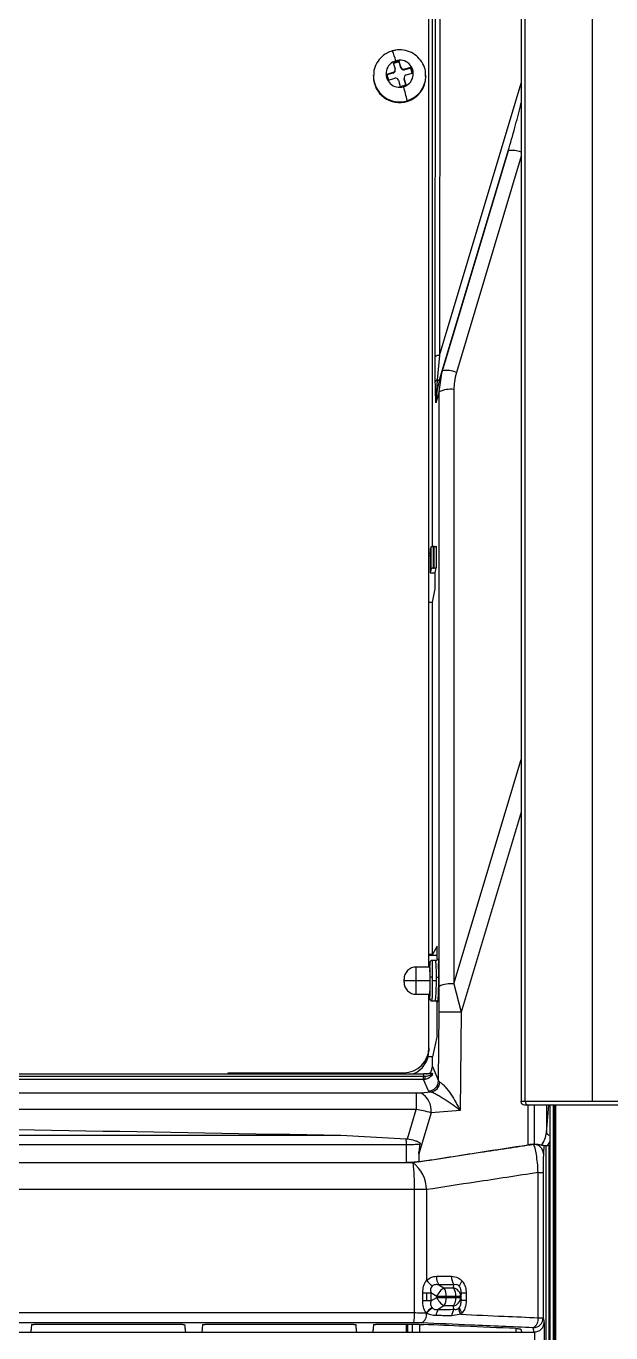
# Model space of a CAD drawing. Header units: millimetres. Extents: x 126 to 938, y 244 to 707.
# Drawn here: x 833.73 to 837.41, y 274.06 to 282.29 of the extents above; entities that cross this region are included whole.
import ezdxf

# ---------------------------------------------------------------- set-up
doc = ezdxf.new("R2010")
doc.units = ezdxf.units.MM

msp = doc.modelspace()

# ---------------------------------------------------------------- linework, layer by layer
at = {"color": 7, "linetype": 'Continuous', "lineweight": 25}
for p, q in [((836.8484, 284.8433), (836.8484, 275.5215)), ((836.8739, 275.5215), (836.8739, 284.8433)), ((837.2977, 275.5215), (837.2977, 284.8433)), ((836.3071, 280.2083), (836.3101, 284.6029)), ((836.3375, 284.6117), (836.3345, 280.217)), ((836.2894, 279.0136), (836.2894, 284.3927)), ((836.2674, 276.3661), (836.2674, 284.2866)), ((836.0413, 281.9972), (836.0023, 281.9859)), ((836.0413, 281.9928), (836.0413, 281.9972)), ((836.0792, 282.0695), (836.0427, 282.0589)), ((836.0427, 282.0589), (836.0542, 282.0205)), ((836.0792, 282.0651), (836.0439, 282.0548)), ((836.0549, 282.0108), (836.0549, 282.0152)), ((836.0907, 282.0311), (836.0792, 282.0695)), ((836.0792, 282.0651), (836.0792, 282.0695)), ((836.0907, 282.0267), (836.0792, 282.0651)), ((836.0907, 282.0267), (836.0907, 282.0311)), ((836.1533, 282.0298), (836.1144, 282.0184)), ((836.1533, 282.0253), (836.1144, 282.014)), ((836.1144, 282.014), (836.1144, 282.0184)), ((836.1641, 281.9938), (836.1533, 282.0298)), ((836.1533, 282.0253), (836.1533, 282.0298)), ((836.1629, 281.9934), (836.1533, 282.0253)), ((835.9181, 281.9761), (835.9182, 281.9804)), ((835.9181, 281.9761), (835.9181, 281.9711)), ((836.0023, 281.9859), (836.0131, 281.9499)), ((836.0413, 281.9928), (836.0035, 281.9818)), ((836.0131, 281.9499), (836.0521, 281.9612)), ((836.0757, 281.9485), (836.0872, 281.9101)), ((836.0872, 281.9101), (836.1238, 281.9208)), ((836.1115, 281.9644), (836.1115, 281.96)), ((836.1238, 281.9208), (836.1123, 281.9591)), ((836.1123, 281.9547), (836.1123, 281.9591)), ((836.1225, 281.9204), (836.1123, 281.9547)), ((836.1252, 281.9824), (836.1641, 281.9938)), ((836.2483, 281.9711), (836.2483, 281.9761)), ((836.2483, 281.9761), (836.2483, 281.9719)), ((836.3345, 280.217), (836.8484, 281.9305)), ((836.1299, 281.8202), (836.1299, 281.8151)), ((836.7673, 281.5044), (836.3322, 280.0539)), ((836.3521, 280.1197), (836.7673, 281.5044)), ((836.8484, 281.4699), (836.4404, 280.1093)), ((836.3345, 280.217), (836.319, 280.0632)), ((836.3322, 280.0539), (836.3521, 280.1197)), ((836.3326, 279.9871), (836.3521, 280.1197)), ((836.319, 280.0632), (836.3115, 279.9171)), ((836.3326, 279.9871), (836.3115, 279.9171)), ((836.3326, 276.2446), (836.3326, 279.9871)), ((836.4247, 280.0023), (836.4247, 276.2597)), ((836.2762, 278.9694), (836.2674, 278.9694)), ((836.2674, 278.9576), (836.2762, 278.9576)), ((836.2674, 278.9575), (836.2762, 278.9575)), ((836.2822, 279.0123), (836.2762, 278.9983)), ((836.2762, 278.9983), (836.2762, 278.8482)), ((836.2822, 278.8741), (836.2822, 279.0123)), ((836.2949, 279.0138), (836.2949, 278.8768)), ((836.3013, 279.0138), (836.2949, 279.0138)), ((836.3013, 278.8768), (836.3013, 279.0138)), ((836.314, 279.0152), (836.314, 278.8795)), ((836.2822, 278.8741), (836.2762, 278.8482)), ((836.2949, 278.8768), (836.3013, 278.8768)), ((836.3067, 278.8482), (836.314, 278.8795)), ((836.2762, 278.8482), (836.3067, 278.8482)), ((836.3067, 278.7481), (836.3067, 278.8482)), ((836.2894, 278.6626), (836.3067, 278.7481)), ((836.2674, 278.6626), (836.2894, 278.6626)), ((836.2894, 276.4459), (836.2894, 278.6626)), ((836.4247, 276.2597), (836.8484, 277.6727)), ((836.8484, 277.3413), (836.4708, 276.0819)), ((836.3206, 276.498), (836.2894, 276.4459)), ((836.3206, 276.418), (836.3206, 276.498)), ((836.2894, 276.4459), (836.2674, 276.4459)), ((836.2674, 276.4407), (836.3206, 276.4407)), ((836.2674, 276.4406), (836.3206, 276.4406)), ((836.3154, 276.4074), (836.2861, 276.4074)), ((836.3206, 276.418), (836.3218, 276.417)), ((836.2753, 276.3661), (836.1873, 276.3661)), ((836.1873, 276.2804), (836.1873, 276.3661)), ((836.2736, 276.3648), (836.2736, 276.3929)), ((836.1111, 276.2804), (836.1111, 276.2899)), ((836.1111, 276.2804), (836.1873, 276.2804)), ((836.1111, 276.2708), (836.1111, 276.2804)), ((836.1873, 276.2804), (836.2751, 276.2804)), ((836.1873, 276.1947), (836.1873, 276.2804)), ((836.2883, 276.3024), (836.2883, 276.2804)), ((836.2883, 276.2804), (836.3151, 276.2804)), ((836.3151, 276.2804), (836.3152, 276.3024)), ((836.4247, 276.2597), (836.4708, 276.0819)), ((836.1873, 276.1947), (836.2736, 276.1947)), ((836.2674, 275.8569), (836.2674, 276.1947)), ((836.2736, 276.1678), (836.2736, 276.196)), ((836.2862, 276.1534), (836.3153, 276.1534)), ((836.2863, 276.1553), (836.2867, 276.1541)), ((836.3097, 276.1541), (836.3095, 276.1538)), ((836.3206, 275.935), (836.3206, 276.1428)), ((836.3281, 275.6489), (836.332, 276.0827)), ((836.4708, 276.0819), (836.4653, 275.462)), ((836.3206, 275.935), (836.2894, 275.8009)), ((836.2674, 275.8569), (836.2674, 275.8392)), ((836.2894, 275.8009), (836.2625, 275.8009)), ((836.2894, 275.7402), (836.2894, 275.8009)), ((827.4231, 275.6948), (836.2344, 275.6948)), ((836.2344, 275.6763), (827.4231, 275.6763)), ((835.0037, 275.7005), (836.1086, 275.7005)), ((835.0037, 275.6948), (835.0037, 275.7005)), ((836.1086, 275.6948), (836.1086, 275.7005)), ((836.2344, 275.6948), (836.2344, 275.6763)), ((836.2411, 275.6766), (836.2344, 275.6763)), ((836.2344, 275.658), (836.2344, 275.6763)), ((836.2894, 275.7402), (836.3281, 275.6489)), ((836.2344, 275.658), (827.4231, 275.658)), ((836.2647, 275.5864), (836.2344, 275.658)), ((836.3281, 275.6489), (836.3364, 275.642)), ((827.3871, 275.5742), (836.188, 275.5742)), ((836.188, 275.5742), (836.188, 275.4702)), ((836.2166, 275.5752), (836.2788, 275.5795)), ((836.8484, 275.5215), (836.8739, 275.5215)), ((836.8739, 275.5215), (837.2977, 275.5215)), ((837.2977, 275.5215), (837.5104, 275.5215)), ((836.188, 275.4702), (827.2327, 275.4702)), ((836.1323, 275.2844), (836.188, 275.4702)), ((836.281, 275.4491), (836.2036, 275.191)), ((836.4653, 275.462), (836.281, 275.4491)), ((836.8992, 275.4961), (836.8697, 275.4961)), ((836.8931, 275.2474), (836.8931, 275.4961)), ((837.4978, 275.4961), (836.8992, 275.4961)), ((836.9317, 275.4961), (836.9317, 275.2499)), ((837.0076, 275.3253), (837.0231, 275.4961)), ((837.0076, 275.4961), (837.0076, 275.3253)), ((837.0285, 275.4961), (837.0285, 257.0665)), ((837.0287, 275.4961), (837.0287, 257.0665)), ((837.032, 257.0665), (837.032, 275.4961)), ((837.051, 275.4961), (837.051, 257.0665)), ((837.0561, 275.4961), (837.0561, 257.0665)), ((837.0561, 275.4961), (837.0561, 257.0665)), ((837.0669, 257.0665), (837.0669, 275.4961)), ((835.7128, 275.3071), (836.1249, 275.2855)), ((836.1249, 275.2855), (836.1323, 275.2844)), ((837.0285, 275.2687), (837.0121, 275.2408)), ((836.1258, 275.1348), (836.1258, 275.2464)), ((836.2036, 275.191), (836.2036, 275.1405)), ((837.0034, 275.2406), (837.0034, 269.534)), ((837.0285, 275.2419), (837.0121, 275.2408)), ((837.0258, 257.0665), (837.0258, 275.2418)), ((828.8508, 275.1347), (836.1258, 275.1347)), ((836.9557, 274.1584), (836.9557, 275.0719)), ((836.9557, 275.0719), (836.9875, 275.0719)), ((836.9875, 275.0719), (836.9875, 274.1584)), ((836.1763, 274.1904), (836.1763, 274.9648)), ((836.2528, 274.9648), (836.1763, 274.9648)), ((836.2528, 274.9648), (836.2528, 274.3942)), ((836.3151, 274.4191), (836.4103, 274.4191)), ((836.3296, 274.3659), (836.3626, 274.3457)), ((836.4248, 274.3659), (836.3296, 274.3659)), ((836.4229, 274.3457), (836.4248, 274.3659)), ((836.2286, 274.2644), (836.2286, 274.3144)), ((836.2286, 274.3144), (836.2517, 274.3144)), ((836.2517, 274.2644), (836.2286, 274.2644)), ((836.2517, 274.3144), (836.2517, 274.2644)), ((836.2517, 274.3144), (836.2806, 274.3144)), ((836.2806, 274.2644), (836.2517, 274.2644)), ((836.3165, 274.2924), (836.2806, 274.3144)), ((836.2806, 274.3144), (836.2806, 274.2644)), ((836.2806, 274.2644), (836.3165, 274.2863)), ((836.3771, 274.2924), (836.3165, 274.2924)), ((836.3165, 274.2863), (836.3165, 274.2924)), ((836.3165, 274.2863), (836.3771, 274.2863)), ((836.3626, 274.3457), (836.4229, 274.3457)), ((836.3771, 274.2924), (836.3771, 274.2863)), ((836.4373, 274.2924), (836.3771, 274.2924)), ((836.3771, 274.2863), (836.4373, 274.2863)), ((836.4373, 274.2863), (836.4373, 274.2924)), ((836.469, 274.2924), (836.4373, 274.2924)), ((836.4373, 274.2863), (836.469, 274.2863)), ((836.4709, 274.3126), (836.469, 274.2924)), ((836.469, 274.2924), (836.469, 274.2863)), ((836.469, 274.2863), (836.4709, 274.2662)), ((836.4709, 274.2662), (836.4709, 274.3126)), ((836.5026, 274.3126), (836.4709, 274.3126)), ((836.5026, 274.2662), (836.4709, 274.2662)), ((836.5026, 274.3126), (836.5026, 274.2662)), ((836.3626, 274.2331), (836.326, 274.2107)), ((836.4229, 274.2331), (836.3626, 274.2331)), ((836.425, 274.2114), (836.4229, 274.2331)), ((834.7162, 274.1167), (833.7773, 274.1167)), ((835.7943, 274.1167), (834.855, 274.1167)), ((836.2062, 274.1167), (835.932, 274.1167)), ((836.1251, 274.1167), (836.1251, 274.0683)), ((836.1319, 274.1167), (836.1319, 274.0683)), ((836.1648, 274.0683), (836.1648, 274.1167)), ((836.2088, 274.1166), (836.2088, 274.0683)), ((836.4677, 274.1799), (836.4115, 274.1702)), ((836.9557, 274.1584), (836.9875, 274.1584)), ((836.9939, 274.1265), (836.9939, 273.8898)), ((833.6543, 274.0683), (833.7593, 274.0683)), ((833.7593, 274.0683), (834.7329, 274.0683)), ((834.7329, 274.0683), (834.8369, 274.0683)), ((834.8369, 274.0683), (835.8109, 274.0683)), ((835.8109, 274.0683), (835.9137, 274.0683)), ((835.9137, 274.0683), (836.851, 274.0683)), ((836.8181, 274.0683), (836.8181, 274.0903)), ((836.851, 274.0683), (836.9298, 274.0683)), ((836.9353, 273.8898), (836.9353, 274.0686))]:
    msp.add_line(p, q, dxfattribs=at)
at = {"color": 7, "linetype": 'Continuous', "lineweight": 25, "flags": 128}
for points in [[(836.1123, 281.9547), (836.1116, 281.9583), (836.1115, 281.96)], [(828.8508, 275.3071), (831.1395, 275.3071), (833.4273, 275.3071), (835.7128, 275.3071)], [(836.1258, 275.2464), (833.7028, 275.2463), (831.2771, 275.2463), (828.8508, 275.2463)], [(828.8508, 275.1349), (830.901, 275.1349), (832.9503, 275.1349), (834.5595, 275.1349), (836.1675, 275.135)], [(836.1763, 274.9648), (833.7365, 274.9648), (831.2944, 274.9647), (828.8508, 274.9647)], [(828.8508, 274.1904), (831.2942, 274.1904), (833.7367, 274.1904), (836.1763, 274.1904)], [(836.1722, 274.1271), (833.734, 274.1271), (831.2931, 274.1271), (828.8508, 274.1271)], [(836.9298, 274.0683), (836.9268, 274.0833), (836.9244, 274.0951)]]:
    msp.add_lwpolyline(points, dxfattribs=at)
at = {"color": 7, "linetype": 'Continuous', "lineweight": 25}
for centre, radius, start, end in [((835.7892, 282.0106), 0.2764, 12.70037, 26.35841), ((836.0824, 281.9896), 0.0852, 106.07769, 287.26145), ((836.0362, 282.0152), 0.0187, 285.71504, 16.39253), ((836.0362, 282.0109), 0.0188, 285.83116, 359.7579), ((836.0841, 281.9901), 0.0852, 286.07787, 107.26126), ((836.1089, 282.0367), 0.0191, 197.07841, 286.50192), ((836.1089, 282.0323), 0.0191, 197.07841, 286.50192), ((836.0826, 281.9777), 0.1645, 180.53319, 286.73975), ((836.0826, 281.9726), 0.1645, 180.53319, 286.73975), ((836.0575, 281.9429), 0.0191, 17.07841, 106.50192), ((836.1302, 281.9644), 0.0187, 105.71504, 196.39253), ((836.0854, 281.9769), 0.1629, 285.85347, 358.23513), ((836.0854, 281.9718), 0.1629, 285.84913, 359.73958), ((835.4728, 281.7008), 0.6679, 10.30105, 18.09883), ((836.7946, 281.3729), 0.1343, 66.39522, 101.73015), ((836.3332, 280.1738), 0.0432, 88.28958, 127.1464), ((836.3803, 279.98), 0.1425, 65.05435, 101.41201), ((836.3313, 280.0428), 0.0239, 121.03427, 168.23516), ((836.3135, 280.0414), 0.0226, 33.722, 75.85597), ((836.4039, 279.8414), 0.1622, 82.6389, 116.07517), ((836.1873, 276.2899), 0.0762, 89.99852, 180.00148), ((836.1873, 276.2708), 0.0762, 179.99852, 270.00148), ((836.2853, 276.2818), 0.0209, 81.72243, 117.64686), ((836.3181, 276.3246), 0.0223, 262.62374, 296.10874), ((836.4039, 276.0989), 0.1622, 82.6389, 116.07517), ((836.3531, 268.0802), 8.0025, 89.15741, 90.15125), ((836.1098, 275.8581), 0.1576, 269.56743, 359.55466), ((836.111, 275.8399), 0.1564, 291.92726, 359.76242), ((836.4323, 275.7069), 0.1936, 189.01882, 194.36503), ((836.2644, 275.6501), 0.0637, 270.24274, 358.89736), ((836.2722, 275.6435), 0.0642, 275.88877, 358.66064), ((836.1507, 275.4621), 0.1309, 354.31672, 59.76912), ((836.8993, 275.5215), 0.0254, 179.90228, 269.88894), ((837.04, 275.4988), 0.017, 188.99336, 227.48203), ((835.3673, 275.2479), 0.7585, 359.87969, 2.83986), ((837.0305, 275.331), 0.0235, 193.85645, 265.24193), ((836.9267, 275.1881), 0.0625, 1.56119, 89.65365), ((835.0622, 274.9923), 1.1144, 358.58696, 7.35624), ((836.0291, 274.9591), 0.2238, 1.45591, 51.79454), ((836.3807, 274.4904), 0.1601, 216.92744, 235.29397), ((836.406, 274.4152), 0.091, 177.53652, 212.84617), ((836.5012, 274.4152), 0.091, 177.53652, 212.84617), ((836.5261, 274.3407), 0.0692, 135.09429, 166.80001), ((836.4242, 274.2457), 0.1174, 121.64406, 156.56869), ((836.4242, 274.333), 0.1174, 203.43131, 238.35594), ((836.2863, 274.2964), 0.0908, 357.49637, 32.8608), ((836.2863, 274.2824), 0.0908, 327.1392, 2.50363), ((836.3466, 274.2964), 0.0908, 357.50379, 32.87727), ((836.41, 274.2879), 0.0592, 4.38506, 77.40219), ((836.3466, 274.2824), 0.0908, 327.12273, 2.49621), ((836.41, 274.2909), 0.0592, 282.59781, 355.61494), ((835.8972, 274.1765), 0.2794, 349.82026, 2.84761), ((836.1915, 274.1799), 0.0616, 299.0771, 6.55612), ((836.3835, 274.0734), 0.1774, 122.88256, 139.13048), ((836.3735, 274.0891), 0.1555, 122.74102, 141.01756), ((836.3936, 274.1662), 0.0809, 146.63713, 175.85006), ((836.4941, 274.166), 0.0827, 146.70576, 177.0674), ((836.5262, 274.2224), 0.0723, 183.7028, 216.04328), ((836.5261, 274.238), 0.0692, 193.19999, 224.90571), ((836.8932, 274.15), 0.0631, 299.65539, 7.65155), ((836.924, 274.1586), 0.0635, 270.37986, 359.79857)]:
    msp.add_arc(centre, radius, start, end, dxfattribs=at)
for points, knots in [([(836.0368, 282.1333), (836.0255, 282.1293), (835.9982, 282.1194), (835.961, 282.0903), (835.9324, 282.0478), (835.9183, 282.009), (835.9196, 281.9863), (835.92, 281.9805)], [0, 0, 0, 0, 0.1741497, 0.4216871, 0.6693081, 0.9160809, 1, 1, 1, 1]), ([(836.2465, 281.9718), (836.2468, 281.983), (836.2477, 282.0112), (836.2309, 282.0543), (836.2004, 282.0953), (836.1581, 282.1251), (836.1089, 282.1405), (836.067, 282.1409), (836.0437, 282.135), (836.0368, 282.1333)], [0, 0, 0, 0, 0.108329, 0.272459, 0.436558, 0.600996, 0.765997, 0.931548, 1, 1, 1, 1]), ([(836.7673, 281.5044), (836.7814, 281.553), (836.8085, 281.6463), (836.8351, 281.7474), (836.8468, 281.7999), (836.8484, 281.807)], [0, 0, 0, 0, 0.484165, 0.930447, 1, 1, 1, 1]), ([(836.3079, 280.0477), (836.3076, 280.0743), (836.307, 280.1279), (836.307, 280.1814), (836.3071, 280.2083)], [0, 0, 0, 0, 0.498285, 1, 1, 1, 1]), ([(836.4404, 280.1093), (836.4354, 280.0896), (836.4264, 280.0544), (836.4252, 280.0182), (836.4247, 280.0023)], [0, 0, 0, 0, 0.560163, 1, 1, 1, 1]), ([(836.3115, 279.9171), (836.3106, 279.9402), (836.309, 279.9837), (836.3083, 280.0272), (836.3079, 280.0477)], [0, 0, 0, 0, 0.530574, 1, 1, 1, 1]), ([(836.3322, 280.0539), (836.3262, 280.031), (836.3143, 279.9862), (836.3124, 279.9398), (836.3115, 279.9171)], [0, 0, 0, 0, 0.509172, 1, 1, 1, 1]), ([(836.2822, 279.0123), (836.2827, 279.0125), (836.2842, 279.0133), (836.2872, 279.0134), (836.291, 279.0137), (836.2936, 279.0137), (836.2949, 279.0138)], [0, 0, 0, 0, 0.1134691, 0.3909994, 0.6902238, 1, 1, 1, 1]), ([(836.3013, 279.0138), (836.303, 279.0138), (836.3062, 279.0138), (836.3101, 279.0142), (836.3128, 279.0145), (836.3137, 279.015), (836.314, 279.0152)], [0, 0, 0, 0, 0.3954391, 0.7458539, 0.9243278, 1, 1, 1, 1]), ([(836.2949, 278.8768), (836.2932, 278.8767), (836.29, 278.8767), (836.2861, 278.876), (836.2833, 278.8753), (836.2825, 278.8744), (836.2822, 278.8741)], [0, 0, 0, 0, 0.383053, 0.726294, 0.907401, 1, 1, 1, 1]), ([(836.314, 278.8795), (836.3135, 278.8791), (836.3122, 278.8778), (836.309, 278.8774), (836.3053, 278.8768), (836.3026, 278.8768), (836.3013, 278.8768)], [0, 0, 0, 0, 0.131309, 0.407237, 0.69872, 1, 1, 1, 1]), ([(836.2867, 276.4074), (836.2859, 276.4073), (836.2844, 276.4073), (836.2821, 276.4066), (836.2799, 276.4055), (836.2772, 276.4034), (836.2746, 276.3995), (836.274, 276.3958), (836.2737, 276.3939)], [0, 0, 0, 0, 0.108321, 0.222657, 0.341621, 0.463472, 0.718695, 1, 1, 1, 1]), ([(836.2867, 276.4066), (836.2867, 276.4068), (836.2872, 276.4086), (836.2871, 276.3929), (836.2879, 276.3866), (836.288, 276.3659), (836.2883, 276.3395), (836.2883, 276.3176), (836.2883, 276.3024)], [0, 0, 0, 0, 0.004599, 0.049221, 0.220388, 0.381634, 0.571805, 1, 1, 1, 1]), ([(836.3206, 276.4174), (836.3205, 276.4165), (836.3203, 276.4148), (836.3193, 276.4122), (836.3178, 276.4097), (836.3153, 276.4069), (836.3118, 276.4044), (836.3087, 276.4034), (836.3072, 276.4029)], [0, 0, 0, 0, 0.121355, 0.251958, 0.391616, 0.540268, 0.778771, 1, 1, 1, 1]), ([(836.3152, 276.3024), (836.3152, 276.3105), (836.3151, 276.3262), (836.3147, 276.3489), (836.3139, 276.3692), (836.3133, 276.3859), (836.3115, 276.3974), (836.3115, 276.4049), (836.3095, 276.407), (836.3091, 276.4074)], [0, 0, 0, 0, 0.229034, 0.447437, 0.644051, 0.8072, 0.917005, 0.98615, 1, 1, 1, 1]), ([(836.3206, 276.4174), (836.3206, 276.4175), (836.3206, 276.4177), (836.3206, 276.4179), (836.3206, 276.418)], [0, 0, 0, 0, 0.55807, 1, 1, 1, 1]), ([(836.3218, 276.417), (836.3224, 276.4165), (836.331, 276.4099), (836.3232, 276.3811), (836.3288, 276.3467), (836.3282, 276.3191), (836.3279, 276.3045)], [0, 0, 0, 0, 0.021193, 0.281974, 0.620224, 1, 1, 1, 1]), ([(836.2756, 276.3003), (836.2762, 276.3164), (836.2773, 276.3454), (836.2712, 276.3647), (836.2779, 276.3959), (836.2739, 276.3931), (836.2736, 276.3929)], [0, 0, 0, 0, 0.475737, 0.850606, 0.991621, 1, 1, 1, 1]), ([(836.2751, 276.2804), (836.275, 276.2889), (836.2748, 276.3057), (836.2761, 276.3306), (836.272, 276.3472), (836.2781, 276.3632), (836.274, 276.3647), (836.2739, 276.3647)], [0, 0, 0, 0, 0.303621, 0.603616, 0.844792, 0.996542, 1, 1, 1, 1]), ([(836.2736, 276.1678), (836.2739, 276.1739), (836.2749, 276.1927), (836.2752, 276.2244), (836.2756, 276.2625), (836.2756, 276.2877), (836.2756, 276.3003)], [0, 0, 0, 0, 0.1370295, 0.4271912, 0.7166604, 1, 1, 1, 1]), ([(836.2736, 276.196), (836.2738, 276.1998), (836.2745, 276.2116), (836.2747, 276.2314), (836.275, 276.2557), (836.2751, 276.272), (836.2751, 276.2804)], [0, 0, 0, 0, 0.1371692, 0.417743, 0.7038843, 1, 1, 1, 1]), ([(836.2883, 276.2804), (836.2882, 276.2664), (836.2881, 276.2392), (836.2877, 276.2037), (836.2872, 276.1786), (836.2869, 276.1641), (836.2865, 276.1579), (836.2863, 276.1553)], [0, 0, 0, 0, 0.335922, 0.652587, 0.849342, 0.938605, 1, 1, 1, 1]), ([(836.3072, 276.1538), (836.3079, 276.1558), (836.3089, 276.159), (836.3095, 276.1629), (836.3111, 276.1744), (836.3127, 276.1986), (836.3145, 276.2369), (836.3149, 276.2656), (836.3151, 276.2804)], [0, 0, 0, 0, 0.050284, 0.076875, 0.095048, 0.322777, 0.649902, 1, 1, 1, 1]), ([(836.3279, 276.3045), (836.3278, 276.2849), (836.3276, 276.2466), (836.3257, 276.1978), (836.324, 276.1634), (836.3215, 276.1479), (836.3206, 276.1428)], [0, 0, 0, 0, 0.36235, 0.710369, 0.903866, 1, 1, 1, 1]), ([(836.332, 276.0827), (836.3322, 276.1123), (836.3326, 276.1663), (836.3326, 276.2202), (836.3326, 276.2446)], [0, 0, 0, 0, 0.5487, 1, 1, 1, 1]), ([(836.2863, 276.1553), (836.2852, 276.1554), (836.2829, 276.1556), (836.2799, 276.1569), (836.2774, 276.1587), (836.2753, 276.1614), (836.2739, 276.1645), (836.2737, 276.1669), (836.2736, 276.1678)], [0, 0, 0, 0, 0.172389, 0.340496, 0.49702, 0.636926, 0.856188, 1, 1, 1, 1]), ([(836.2737, 276.1669), (836.2739, 276.1649), (836.2743, 276.1621), (836.2761, 276.1588), (836.2775, 276.1572), (836.2788, 276.1561), (836.2798, 276.1554), (836.2809, 276.1548), (836.2824, 276.1541), (836.2843, 276.1535), (836.2859, 276.1534), (836.2867, 276.1534)], [0, 0, 0, 0, 0.2847894, 0.4077729, 0.5278509, 0.5885531, 0.6497822, 0.7102403, 0.7708925, 0.8884385, 1, 1, 1, 1]), ([(836.3206, 276.1434), (836.3205, 276.1442), (836.3203, 276.1458), (836.3193, 276.1482), (836.3178, 276.1503), (836.3153, 276.1523), (836.3116, 276.1538), (836.3087, 276.1538), (836.3072, 276.1538)], [0, 0, 0, 0, 0.129684, 0.26124, 0.396079, 0.537685, 0.770156, 1, 1, 1, 1]), ([(836.3206, 276.1428), (836.3206, 276.1429), (836.3206, 276.1431), (836.3206, 276.1433), (836.3206, 276.1434)], [0, 0, 0, 0, 0.557615, 1, 1, 1, 1]), ([(836.2893, 275.6958), (836.2891, 275.6958), (836.2865, 275.6956), (836.2809, 275.6953), (836.2717, 275.695), (836.2559, 275.6947), (836.2433, 275.6947), (836.2344, 275.6947)], [0, 0, 0, 0, 0.011522, 0.139511, 0.309958, 0.513962, 1, 1, 1, 1]), ([(836.2876, 275.6878), (836.287, 275.6875), (836.2854, 275.6867), (836.2822, 275.6858), (836.2778, 275.6845), (836.27, 275.6824), (836.2578, 275.6789), (836.2471, 275.6774), (836.2411, 275.6766)], [0, 0, 0, 0, 0.042541, 0.112864, 0.20843, 0.326233, 0.622489, 1, 1, 1, 1]), ([(836.2876, 275.6878), (836.2849, 275.684), (836.2796, 275.6765), (836.2689, 275.668), (836.2572, 275.6618), (836.2489, 275.6599), (836.2448, 275.6589)], [0, 0, 0, 0, 0.262566, 0.516694, 0.762422, 1, 1, 1, 1]), ([(836.2494, 275.6947), (836.2548, 275.6947), (836.2677, 275.6948), (836.2805, 275.6955), (836.2881, 275.6959)], [0, 0, 0, 0, 0.412453, 1, 1, 1, 1]), ([(836.2711, 275.695), (836.2751, 275.6997), (836.2861, 275.7125), (836.2881, 275.7294), (836.2894, 275.7402)], [0, 0, 0, 0, 0.367705, 1, 1, 1, 1]), ([(836.2893, 275.6956), (836.2894, 275.6953), (836.29, 275.6927), (836.2887, 275.6901), (836.2876, 275.6878)], [0, 0, 0, 0, 0.111977, 1, 1, 1, 1]), ([(836.2448, 275.6589), (836.2428, 275.6586), (836.2394, 275.6581), (836.2359, 275.658), (836.2344, 275.658)], [0, 0, 0, 0, 0.559019, 1, 1, 1, 1]), ([(836.2788, 275.5795), (836.275, 275.5804), (836.2697, 275.5815), (836.2658, 275.5853), (836.2647, 275.5864)], [0, 0, 0, 0, 0.706949, 1, 1, 1, 1]), ([(836.3364, 275.642), (836.3388, 275.6407), (836.3443, 275.6376), (836.3557, 275.6278), (836.3777, 275.6047), (836.4187, 275.55), (836.4466, 275.4973), (836.4653, 275.462)], [0, 0, 0, 0, 0.035743, 0.085038, 0.201105, 0.463745, 1, 1, 1, 1]), ([(836.188, 275.5742), (836.1934, 275.5743), (836.203, 275.5744), (836.2126, 275.5749), (836.2166, 275.5752)], [0, 0, 0, 0, 0.57451, 1, 1, 1, 1]), ([(836.4653, 275.462), (836.4502, 275.4738), (836.4194, 275.498), (836.3777, 275.5261), (836.3437, 275.5471), (836.3185, 275.5615), (836.2995, 275.5711), (836.2862, 275.577), (836.281, 275.5788), (836.2788, 275.5795)], [0, 0, 0, 0, 0.259769, 0.531801, 0.680456, 0.802052, 0.925582, 0.969067, 1, 1, 1, 1]), ([(836.8697, 275.4961), (836.864, 275.4978), (836.8567, 275.4999), (836.8518, 275.5076), (836.8498, 275.5121), (836.8486, 275.5168), (836.8485, 275.52), (836.8484, 275.5215)], [0, 0, 0, 0, 0.464456, 0.600281, 0.737364, 0.87186, 1, 1, 1, 1]), ([(836.281, 275.4491), (836.2649, 275.4531), (836.234, 275.4607), (836.2028, 275.4671), (836.188, 275.4702)], [0, 0, 0, 0, 0.522915, 1, 1, 1, 1]), ([(828.8508, 275.3788), (829.9949, 275.3759), (832.2824, 275.3699), (834.5695, 275.328), (835.7128, 275.3071)], [0, 0, 0, 0, 0.500129, 1, 1, 1, 1]), ([(836.1323, 275.2844), (836.1473, 275.2816), (836.1699, 275.2774), (836.1953, 275.269), (836.2068, 275.2622), (836.211, 275.2572), (836.2123, 275.2536), (836.2122, 275.2518), (836.2122, 275.2509)], [0, 0, 0, 0, 0.50498, 0.759312, 0.876185, 0.941256, 0.971284, 1, 1, 1, 1]), ([(836.9779, 275.2439), (836.9857, 275.2568), (837.001, 275.2819), (837.0054, 275.311), (837.0076, 275.3253)], [0, 0, 0, 0, 0.509537, 1, 1, 1, 1]), ([(836.2122, 275.2509), (836.1983, 275.2496), (836.1696, 275.2468), (836.1407, 275.2465), (836.1258, 275.2464)], [0, 0, 0, 0, 0.4842571, 1, 1, 1, 1]), ([(836.1675, 275.135), (836.3092, 275.1567), (836.5624, 275.1954), (836.8157, 275.2337), (836.9271, 275.2505)], [0, 0, 0, 0, 0.560009, 1, 1, 1, 1]), ([(836.2036, 275.191), (836.2052, 275.2022), (836.2081, 275.2222), (836.211, 275.2421), (836.2122, 275.2509)], [0, 0, 0, 0, 0.560269, 1, 1, 1, 1]), ([(836.2036, 275.1404), (836.3323, 275.1604), (836.5621, 275.1963), (836.792, 275.2318), (836.8931, 275.2474)], [0, 0, 0, 0, 0.56, 1, 1, 1, 1]), ([(836.9317, 275.2497), (836.9251, 275.2497), (836.9122, 275.2498), (836.8993, 275.2482), (836.8931, 275.2474)], [0, 0, 0, 0, 0.512597, 1, 1, 1, 1]), ([(836.9557, 275.0719), (836.9546, 275.0924), (836.9525, 275.1308), (836.9456, 275.1821), (836.9387, 275.2217), (836.9304, 275.2424), (836.9271, 275.2505)], [0, 0, 0, 0, 0.339833, 0.632784, 0.855605, 1, 1, 1, 1]), ([(836.9779, 275.2439), (836.9705, 275.2455), (836.9552, 275.2487), (836.9397, 275.2494), (836.9317, 275.2497)], [0, 0, 0, 0, 0.487657, 1, 1, 1, 1]), ([(837.0121, 275.2408), (837.0092, 275.2407), (837.0032, 275.2404), (836.9943, 275.2411), (836.9858, 275.2421), (836.9805, 275.2433), (836.9779, 275.2439)], [0, 0, 0, 0, 0.251272, 0.523765, 0.770895, 1, 1, 1, 1]), ([(836.9892, 275.1898), (836.9889, 275.1833), (836.9883, 275.1663), (836.9879, 275.1388), (836.9875, 275.106), (836.9875, 275.0837), (836.9875, 275.0719)], [0, 0, 0, 0, 0.1653972, 0.4312656, 0.6995775, 1, 1, 1, 1]), ([(836.9923, 275.2429), (836.9917, 275.233), (836.9907, 275.2153), (836.9896, 275.1976), (836.9892, 275.1898)], [0, 0, 0, 0, 0.5599983, 1, 1, 1, 1]), ([(836.2036, 275.1404), (836.191, 275.1387), (836.1652, 275.1354), (836.1392, 275.1349), (836.1258, 275.1347)], [0, 0, 0, 0, 0.487908, 1, 1, 1, 1]), ([(836.9557, 275.0719), (836.8245, 275.052), (836.5902, 275.0165), (836.3559, 274.9806), (836.2528, 274.9648)], [0, 0, 0, 0, 0.559993, 1, 1, 1, 1]), ([(836.2286, 274.3144), (836.2296, 274.3287), (836.2311, 274.3502), (836.2413, 274.3769), (836.249, 274.3885), (836.2528, 274.3942)], [0, 0, 0, 0, 0.505598, 0.758982, 1, 1, 1, 1]), ([(836.2528, 274.3942), (836.2629, 274.4022), (836.2814, 274.4166), (836.3047, 274.4183), (836.3151, 274.4191)], [0, 0, 0, 0, 0.550409, 1, 1, 1, 1]), ([(836.2896, 274.3588), (836.2869, 274.3559), (836.2815, 274.3501), (836.2778, 274.3388), (836.2775, 274.3265), (836.2795, 274.3186), (836.2806, 274.3144)], [0, 0, 0, 0, 0.243009, 0.492018, 0.727411, 1, 1, 1, 1]), ([(836.3296, 274.3659), (836.3218, 274.3668), (836.3107, 274.3681), (836.2969, 274.3643), (836.292, 274.3606), (836.2896, 274.3588)], [0, 0, 0, 0, 0.557661, 0.790017, 1, 1, 1, 1]), ([(836.4103, 274.4191), (836.4248, 274.4175), (836.4504, 274.4147), (836.469, 274.3972), (836.477, 274.3896)], [0, 0, 0, 0, 0.56599, 1, 1, 1, 1]), ([(836.4587, 274.3565), (836.4565, 274.3587), (836.4523, 274.3629), (836.4407, 274.3681), (836.4312, 274.3667), (836.4248, 274.3659)], [0, 0, 0, 0, 0.245276, 0.485681, 1, 1, 1, 1]), ([(836.4709, 274.3126), (836.4706, 274.3212), (836.4701, 274.3335), (836.4647, 274.3483), (836.4606, 274.3539), (836.4587, 274.3565)], [0, 0, 0, 0, 0.551933, 0.7887, 1, 1, 1, 1]), ([(836.477, 274.3896), (836.4852, 274.3771), (836.5004, 274.3535), (836.5019, 274.3256), (836.5026, 274.3126)], [0, 0, 0, 0, 0.533692, 1, 1, 1, 1]), ([(836.2493, 274.1895), (836.2432, 274.2011), (836.2307, 274.2245), (836.2293, 274.251), (836.2286, 274.2644)], [0, 0, 0, 0, 0.495029, 1, 1, 1, 1]), ([(836.2806, 274.2644), (836.2796, 274.2605), (836.2777, 274.2532), (836.2776, 274.242), (836.2803, 274.2312), (836.2849, 274.2253), (836.2872, 274.2224)], [0, 0, 0, 0, 0.269315, 0.504023, 0.750948, 1, 1, 1, 1]), ([(836.4587, 274.2222), (836.4606, 274.2249), (836.4647, 274.2305), (836.4701, 274.2453), (836.4706, 274.2576), (836.4709, 274.2662)], [0, 0, 0, 0, 0.211245, 0.44807, 1, 1, 1, 1]), ([(836.5026, 274.2662), (836.5014, 274.2497), (836.4995, 274.2217), (836.4836, 274.1987), (836.477, 274.1892)], [0, 0, 0, 0, 0.585526, 1, 1, 1, 1]), ([(836.1763, 274.1904), (836.1888, 274.1903), (836.2131, 274.1903), (836.2374, 274.1897), (836.2493, 274.1895)], [0, 0, 0, 0, 0.511875, 1, 1, 1, 1]), ([(836.2527, 274.187), (836.252, 274.1874), (836.2509, 274.1883), (836.2498, 274.1891), (836.2493, 274.1895)], [0, 0, 0, 0, 0.555956, 1, 1, 1, 1]), ([(836.3129, 274.172), (836.3019, 274.1727), (836.2809, 274.174), (836.2618, 274.1828), (836.2527, 274.187)], [0, 0, 0, 0, 0.522845, 1, 1, 1, 1]), ([(836.2872, 274.2224), (836.2876, 274.2219), (836.2883, 274.2211), (836.2891, 274.2203), (836.2894, 274.2199)], [0, 0, 0, 0, 0.5626058, 1, 1, 1, 1]), ([(836.2894, 274.2199), (836.292, 274.2177), (836.2968, 274.2133), (836.3059, 274.2099), (836.3157, 274.2091), (836.3224, 274.2101), (836.326, 274.2107)], [0, 0, 0, 0, 0.257216, 0.48893, 0.724025, 1, 1, 1, 1]), ([(836.326, 274.2107), (836.3445, 274.2108), (836.3775, 274.2111), (836.4104, 274.2113), (836.425, 274.2114)], [0, 0, 0, 0, 0.560228, 1, 1, 1, 1]), ([(836.425, 274.2114), (836.4298, 274.2108), (836.4372, 274.2098), (836.4471, 274.2131), (836.4516, 274.2161), (836.454, 274.2178)], [0, 0, 0, 0, 0.470159, 0.718372, 1, 1, 1, 1]), ([(836.454, 274.2178), (836.4549, 274.2185), (836.4566, 274.2199), (836.458, 274.2215), (836.4587, 274.2222)], [0, 0, 0, 0, 0.553888, 1, 1, 1, 1]), ([(836.477, 274.1892), (836.4754, 274.1873), (836.4724, 274.184), (836.4691, 274.1811), (836.4677, 274.1799)], [0, 0, 0, 0, 0.562367, 1, 1, 1, 1]), ([(833.764, 274.1155), (833.7635, 274.1102), (833.7626, 274.1013), (833.7614, 274.0891), (833.7603, 274.0787), (833.7596, 274.0718), (833.7593, 274.0683)], [0, 0, 0, 0, 0.34003, 0.559986, 0.780006, 1, 1, 1, 1]), ([(833.764, 274.1155), (833.7641, 274.1156), (833.7646, 274.1159), (833.766, 274.1161), (833.7678, 274.1163), (833.7701, 274.1165), (833.7733, 274.1166), (833.7757, 274.1166), (833.7773, 274.1167)], [0, 0, 0, 0, 0.0388036, 0.1153279, 0.3040826, 0.462533, 0.6367613, 1, 1, 1, 1]), ([(834.7162, 274.1167), (834.7177, 274.1166), (834.7205, 274.1166), (834.7241, 274.1165), (834.7265, 274.1161), (834.7277, 274.116), (834.728, 274.1157), (834.7282, 274.1156)], [0, 0, 0, 0, 0.371841, 0.700886, 0.89416, 0.965069, 1, 1, 1, 1]), ([(834.7282, 274.1156), (834.729, 274.1068), (834.7306, 274.091), (834.7322, 274.0753), (834.7329, 274.0683)], [0, 0, 0, 0, 0.559966, 1, 1, 1, 1]), ([(834.8416, 274.1155), (834.841, 274.1101), (834.8401, 274.1013), (834.8389, 274.0891), (834.8379, 274.0787), (834.8372, 274.0718), (834.8369, 274.0683)], [0, 0, 0, 0, 0.3400062, 0.5599876, 0.7799938, 1, 1, 1, 1]), ([(834.8416, 274.1155), (834.8417, 274.1156), (834.8422, 274.1159), (834.8436, 274.1161), (834.8454, 274.1163), (834.8478, 274.1165), (834.8509, 274.1166), (834.8534, 274.1166), (834.855, 274.1167)], [0, 0, 0, 0, 0.038541, 0.116079, 0.30473, 0.462521, 0.636799, 1, 1, 1, 1]), ([(835.7943, 274.1167), (835.7958, 274.1166), (835.7986, 274.1166), (835.8022, 274.1165), (835.8045, 274.1161), (835.8057, 274.116), (835.8061, 274.1157), (835.8062, 274.1156)], [0, 0, 0, 0, 0.3729303, 0.7015927, 0.8949789, 0.9656403, 1, 1, 1, 1]), ([(835.8062, 274.1156), (835.807, 274.1068), (835.8086, 274.091), (835.8102, 274.0753), (835.8109, 274.0683)], [0, 0, 0, 0, 0.560013, 1, 1, 1, 1]), ([(835.9184, 274.1155), (835.9179, 274.1101), (835.917, 274.1013), (835.9158, 274.0891), (835.9148, 274.0787), (835.9141, 274.0718), (835.9137, 274.0683)], [0, 0, 0, 0, 0.340012, 0.560016, 0.779996, 1, 1, 1, 1]), ([(835.9184, 274.1155), (835.9186, 274.1156), (835.919, 274.1159), (835.9204, 274.116), (835.9223, 274.1163), (835.9247, 274.1165), (835.9279, 274.1166), (835.9303, 274.1166), (835.932, 274.1167)], [0, 0, 0, 0, 0.0397703, 0.1183215, 0.3052134, 0.464117, 0.6384956, 1, 1, 1, 1]), ([(836.2214, 274.1261), (836.2125, 274.1264), (836.1961, 274.127), (836.1797, 274.1271), (836.1722, 274.1271)], [0, 0, 0, 0, 0.544723, 1, 1, 1, 1]), ([(836.2062, 274.1167), (836.2109, 274.1166), (836.22, 274.1166), (836.2291, 274.1163), (836.2335, 274.1161)], [0, 0, 0, 0, 0.512775, 1, 1, 1, 1]), ([(836.9244, 274.0951), (836.7932, 274.1009), (836.5588, 274.1112), (836.3245, 274.1215), (836.2214, 274.1261)], [0, 0, 0, 0, 0.559999, 1, 1, 1, 1]), ([(836.8157, 274.0904), (836.7071, 274.0952), (836.513, 274.1037), (836.3189, 274.1123), (836.2335, 274.1161)], [0, 0, 0, 0, 0.559989, 1, 1, 1, 1]), ([(836.4115, 274.1702), (836.3931, 274.1706), (836.3602, 274.1712), (836.3273, 274.1718), (836.3129, 274.172)], [0, 0, 0, 0, 0.5598952, 1, 1, 1, 1]), ([(836.4677, 274.1799), (836.5588, 274.1758), (836.7215, 274.1687), (836.8842, 274.1615), (836.9557, 274.1584)], [0, 0, 0, 0, 0.56, 1, 1, 1, 1]), ([(836.9353, 274.0686), (836.9397, 274.0692), (836.9485, 274.0705), (836.9642, 274.0768), (836.9796, 274.0886), (836.9914, 274.1068), (836.993, 274.1201), (836.9939, 274.1265)], [0, 0, 0, 0, 0.148097, 0.298622, 0.558331, 0.786789, 1, 1, 1, 1]), ([(836.9875, 274.1584), (836.9887, 274.1524), (836.9908, 274.1418), (836.9929, 274.1312), (836.9939, 274.1265)], [0, 0, 0, 0, 0.560075, 1, 1, 1, 1]), ([(836.8157, 274.0904), (836.8199, 274.0902), (836.8276, 274.0899), (836.8371, 274.0887), (836.8439, 274.0881), (836.8465, 274.0865), (836.8475, 274.0859)], [0, 0, 0, 0, 0.388776, 0.713703, 0.897727, 1, 1, 1, 1]), ([(836.8475, 274.0859), (836.8481, 274.0826), (836.8493, 274.0768), (836.8505, 274.0709), (836.851, 274.0683)], [0, 0, 0, 0, 0.559844, 1, 1, 1, 1]), ([(836.9353, 274.0686), (836.9342, 274.0685), (836.9324, 274.0683), (836.9306, 274.0683), (836.9298, 274.0683)], [0, 0, 0, 0, 0.561294, 1, 1, 1, 1])]:
    msp.add_open_spline(points, degree=3, knots=knots, dxfattribs=at)

doc.saveas('drawing.dxf')
